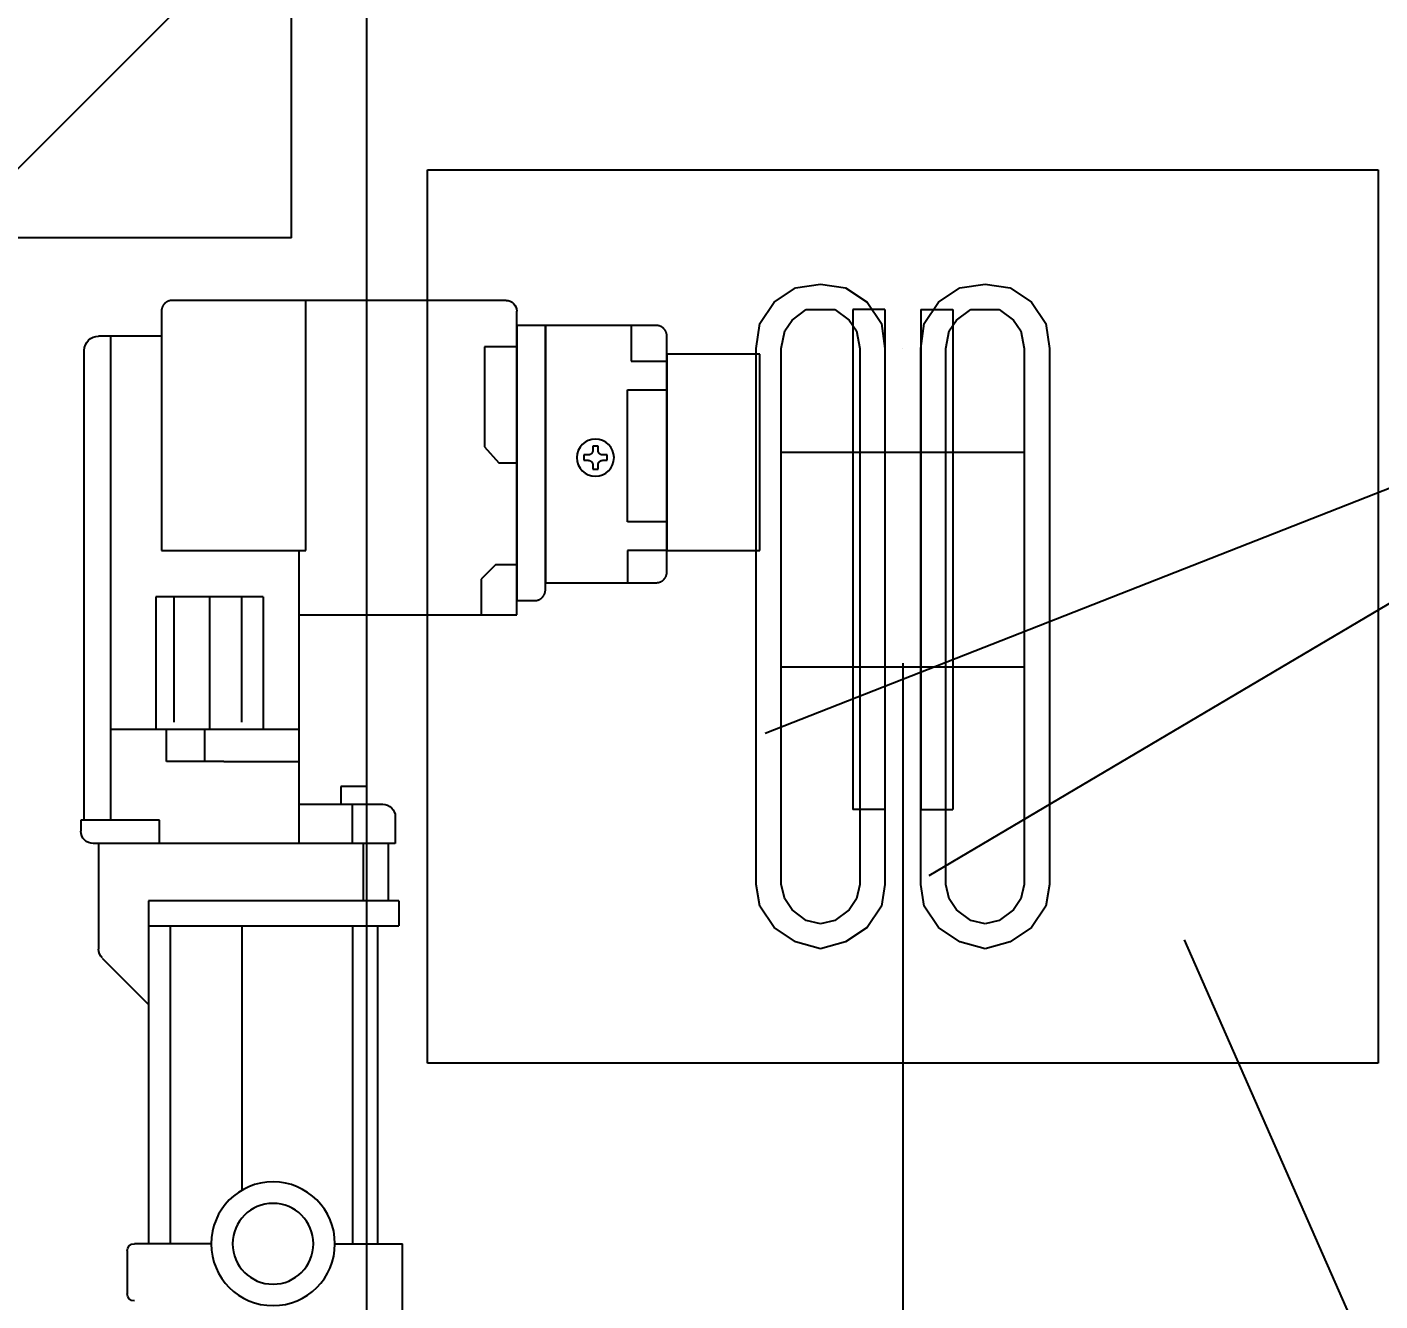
# Model space of a CAD drawing. Extents: x -668440 to 1010955, y -1678500 to 210463.
# Drawn here: x -466321 to -462536, y -1001698 to -998133 of the extents above; entities that cross this region are included whole.
import ezdxf

# ---------------------------------------------------------------- set-up
doc = ezdxf.new("R2010")
doc.units = 0
doc.header["$MEASUREMENT"] = 0
doc.layers.get('0').update_dxf_attribs({"color": 3, "linetype": 'CONTINUOUS'})
doc.layers.get('Defpoints').update_dxf_attribs({"color": 251, "linetype": 'CONTINUOUS'})
doc.layers.add('00_ADDL', color=253, linetype='CONTINUOUS', plot=False)
for name, color, linetype in [('_1-3_L-CS', 1, 'CONTINUOUS'), ('_5-6_GS-M', 6, 'CONTINUOUS'), ('BOLT', 4, 'CONTINUOUS'), ('cfhole_d', 7, 'CONTINUOUS'), ('cfr_d', 7, 'CONTINUOUS'), ('COL_H-300x300x10x15x13', 7, 'CONTINUOUS'), ('cwr_d', 7, 'CONTINUOUS'), ('standard2', 2, 'CONTINUOUS'), ('注記', 3, 'CONTINUOUS')]:
    doc.layers.add(name, color=color, linetype=linetype)
doc.styles.add('DRACAD', font='txt', dxfattribs={"width": 0.85, "bigfont": 'extfont2'})
doc.styles.get("Standard").update_dxf_attribs({"font": 'Osaka.ttc'})
doc.dimstyles.new('ISO-25', dxfattribs={"dimtxt": 2.5, "dimasz": 2.5, "dimexe": 1.25, "dimexo": 0.625, "dimtad": 1, "dimdec": 4, "dimdsep": 46, "dimtxsty": 'Standard', "dimcen": 2.5, "dimadec": 0, "dimazin": 0, "dimtfac": 1, "dimtdec": 4, "dimtmove": 0, "dimatfit": 3, "dimfxl": 1, "dimtolj": 1, "dimtzin": 0, "dimarcsym": 0})

# ---------------------------------------------------------------- blocks, each defined once
blk = doc.blocks.new('_ORIGIN')
at = {"color": 0, "linetype": 'ByBlock', "lineweight": -2}
blk.add_line((0, 0), (-1, 0), dxfattribs=at)
blk.add_circle((0, 0), 0.5, dxfattribs=at)
blk = doc.blocks.new('*D10667')
at = {"layer": '_5-6_GS-M', "color": 0, "lineweight": -2}
for p, q in [((-213726.97, -404548), (-213726.97, -405019.44)), ((-213456.92, -404616), (-213456.92, -405019.44)), ((-213506.92, -405018.19), (-213676.97, -405018.19))]:
    blk.add_line(p, q, dxfattribs=at)
at = {"layer": 'Defpoints', "color": 0}
for p in [(-213726.97, -404498), (-213456.92, -404566), (-213726.97, -405018.19)]:
    blk.add_point(p, dxfattribs=at)
at = {"layer": '_5-6_GS-M', "color": 0, "linetype": 'ByBlock', "lineweight": -2, "xscale": 50, "yscale": 50, "zscale": 50, "rotation": 180}
blk.add_blockref('_ORIGIN', (-213726.97, -405018.19), dxfattribs=at)
at = {"layer": '_5-6_GS-M', "color": 0, "linetype": 'ByBlock', "lineweight": -2, "xscale": 50, "yscale": 50, "zscale": 50}
blk.add_blockref('_ORIGIN', (-213456.92, -405018.19), dxfattribs=at)
at = {"layer": '_5-6_GS-M', "color": 0, "insert": (-213591.94, -404973.19), "char_height": 50, "attachment_point": 5, "style": 'DRACAD'}
blk.add_mtext('\\A1;270', dxfattribs=at)
blk = doc.blocks.new('TC01')
at = {"layer": '注記', "color": 4, "linetype": 'Continuous'}
for p, q in [((4888.06, 30085.63), (4946.06, 30085.63)), ((4944.06, 30085.63), (4981.47, 30085.63)), ((4944.06, 30015.63), (4944.06, 30085.63)), ((4981.47, 30085.63), (4981.54, 30085.63)), ((4981.54, 30085.63), (4981.62, 30085.62)), ((4981.62, 30085.62), (4981.69, 30085.62)), ((4981.69, 30085.62), (4981.77, 30085.61)), ((4981.77, 30085.61), (4981.84, 30085.6)), ((4981.84, 30085.6), (4981.91, 30085.59)), ((4981.91, 30085.59), (4981.98, 30085.58)), ((4981.98, 30085.58), (4982.06, 30085.57)), ((4982.06, 30085.57), (4982.13, 30085.55)), ((4982.13, 30085.55), (4982.2, 30085.54)), ((4982.2, 30085.54), (4982.27, 30085.52)), ((4982.27, 30085.52), (4982.34, 30085.5)), ((4982.34, 30085.5), (4982.41, 30085.48)), ((4982.41, 30085.48), (4982.48, 30085.45)), ((4982.48, 30085.45), (4982.55, 30085.43)), ((4982.55, 30085.43), (4982.62, 30085.4)), ((4982.62, 30085.4), (4982.69, 30085.37)), ((4885.06, 29997.63), (4885.06, 30082.63)), ((4982.69, 30085.37), (4982.75, 30085.34)), ((4982.75, 30085.34), (4982.82, 30085.31)), ((4982.82, 30085.31), (4982.89, 30085.27)), ((4982.89, 30085.27), (4982.95, 30085.24)), ((4982.95, 30085.24), (4983.01, 30085.2)), ((4983.01, 30085.2), (4983.08, 30085.16)), ((4983.08, 30085.16), (4983.14, 30085.12)), ((4983.14, 30085.12), (4983.2, 30085.08)), ((4983.2, 30085.08), (4983.26, 30085.04)), ((4983.26, 30085.04), (4983.32, 30084.99)), ((4983.32, 30084.99), (4983.37, 30084.95)), ((4983.37, 30084.95), (4983.43, 30084.9)), ((4983.43, 30084.9), (4983.49, 30084.85)), ((4983.49, 30084.85), (4983.54, 30084.8)), ((4983.54, 30084.8), (4983.59, 30084.75)), ((4983.59, 30084.75), (4983.64, 30084.69)), ((4983.64, 30084.69), (4983.69, 30084.64)), ((4983.69, 30084.64), (4983.74, 30084.59)), ((4983.74, 30084.59), (4983.79, 30084.53)), ((4983.79, 30084.53), (4983.84, 30084.47)), ((4983.84, 30084.47), (4983.88, 30084.41)), ((4983.88, 30084.41), (4983.92, 30084.35)), ((4983.92, 30084.35), (4983.97, 30084.29)), ((4983.97, 30084.29), (4984.01, 30084.23)), ((4984.01, 30084.23), (4984.04, 30084.17)), ((4984.04, 30084.17), (4984.08, 30084.1)), ((4984.08, 30084.1), (4984.12, 30084.04)), ((4984.12, 30084.04), (4984.15, 30083.97)), ((4984.15, 30083.97), (4984.18, 30083.91)), ((4984.18, 30083.91), (4984.21, 30083.84)), ((4984.21, 30083.84), (4984.24, 30083.77)), ((4984.24, 30083.77), (4984.27, 30083.71)), ((4984.27, 30083.71), (4984.3, 30083.64)), ((4984.3, 30083.64), (4984.32, 30083.57)), ((4984.32, 30083.57), (4984.34, 30083.5)), ((4984.34, 30083.5), (4984.36, 30083.43)), ((4984.36, 30083.43), (4984.38, 30083.35)), ((4984.38, 30083.35), (4984.4, 30083.28)), ((4984.4, 30083.28), (4984.41, 30083.21)), ((4984.41, 30083.21), (4984.43, 30083.14)), ((4984.43, 30083.14), (4984.44, 30083.07)), ((4984.44, 30083.07), (4984.45, 30082.99)), ((4984.45, 30082.99), (4984.46, 30082.92)), ((4984.46, 30082.92), (4984.46, 30082.85)), ((4984.46, 30082.85), (4984.47, 30082.77)), ((4984.47, 30082.77), (4984.47, 30082.7)), ((4984.47, 30082.7), (4984.47, 30082.63)), ((4984.47, 30082.63), (4984.47, 30015.63)), ((4843.99, 30077.8), (4844.04, 30077.85)), ((4844.04, 30077.85), (4844.1, 30077.9)), ((4844.1, 30077.9), (4844.15, 30077.95)), ((4844.15, 30077.95), (4844.21, 30077.99)), ((4844.21, 30077.99), (4844.27, 30078.04)), ((4844.27, 30078.04), (4844.33, 30078.08)), ((4844.33, 30078.08), (4844.39, 30078.12)), ((4844.39, 30078.12), (4844.45, 30078.16)), ((4844.45, 30078.16), (4844.51, 30078.2)), ((4844.51, 30078.2), (4844.58, 30078.24)), ((4844.58, 30078.24), (4844.64, 30078.27)), ((4844.64, 30078.27), (4844.71, 30078.31)), ((4844.71, 30078.31), (4844.77, 30078.34)), ((4844.77, 30078.34), (4844.84, 30078.37)), ((4844.84, 30078.37), (4844.91, 30078.4)), ((4844.91, 30078.4), (4844.98, 30078.43)), ((4844.98, 30078.43), (4845.05, 30078.45)), ((4845.05, 30078.45), (4845.12, 30078.48)), ((4845.12, 30078.48), (4845.19, 30078.5)), ((4845.19, 30078.5), (4845.26, 30078.52)), ((4845.26, 30078.52), (4845.33, 30078.54)), ((4845.33, 30078.54), (4845.4, 30078.55)), ((4845.4, 30078.55), (4845.47, 30078.57)), ((4845.47, 30078.57), (4845.54, 30078.58)), ((4845.54, 30078.58), (4845.62, 30078.59)), ((4845.62, 30078.59), (4845.69, 30078.6)), ((4845.69, 30078.6), (4845.76, 30078.61)), ((4845.76, 30078.61), (4845.84, 30078.62)), ((4845.84, 30078.62), (4845.91, 30078.62)), ((4845.91, 30078.62), (4845.98, 30078.63)), ((4845.98, 30078.63), (4846.06, 30078.63)), ((4846.06, 30078.63), (4877.06, 30078.63)), ((4853.06, 30078.63), (4853.06, 30068.63)), ((4877.06, 30078.63), (4877.06, 30006.63)), ((4877.06, 30078.63), (4885.06, 30078.63)), ((4877.06, 30004.63), (4877.06, 30078.63)), ((4885.06, 30078.63), (4885.06, 30001.63)), ((4843.06, 30075.85), (4843.07, 30075.92)), ((4843.06, 30075.77), (4843.06, 30075.85)), ((4843.06, 30075.7), (4843.06, 30075.77)), ((4843.06, 30075.63), (4843.06, 30075.7)), ((4843.06, 30042.63), (4843.06, 30075.63)), ((4843.07, 30075.92), (4843.08, 30075.99)), ((4843.08, 30075.99), (4843.09, 30076.07)), ((4843.09, 30076.07), (4843.1, 30076.14)), ((4843.1, 30076.14), (4843.11, 30076.21)), ((4843.11, 30076.21), (4843.13, 30076.28)), ((4843.13, 30076.28), (4843.15, 30076.35)), ((4843.15, 30076.35), (4843.17, 30076.43)), ((4843.17, 30076.43), (4843.19, 30076.5)), ((4843.19, 30076.5), (4843.21, 30076.57)), ((4843.21, 30076.57), (4843.23, 30076.64)), ((4843.23, 30076.64), (4843.26, 30076.71)), ((4843.26, 30076.71), (4843.28, 30076.77)), ((4843.28, 30076.77), (4843.31, 30076.84)), ((4843.31, 30076.84), (4843.34, 30076.91)), ((4843.34, 30076.91), (4843.38, 30076.97)), ((4843.38, 30076.97), (4843.41, 30077.04)), ((4843.41, 30077.04), (4843.45, 30077.1)), ((4843.45, 30077.1), (4843.48, 30077.17)), ((4843.48, 30077.17), (4843.52, 30077.23)), ((4843.52, 30077.23), (4843.56, 30077.29)), ((4843.56, 30077.29), (4843.6, 30077.35)), ((4843.6, 30077.35), (4843.65, 30077.41)), ((4843.65, 30077.41), (4843.69, 30077.47)), ((4843.69, 30077.47), (4843.74, 30077.53)), ((4843.74, 30077.53), (4843.78, 30077.59)), ((4843.78, 30077.59), (4843.83, 30077.64)), ((4843.83, 30077.64), (4843.88, 30077.69)), ((4843.88, 30077.69), (4843.93, 30077.75)), ((4843.93, 30077.75), (4843.99, 30077.8)), ((4984.47, 30075.63), (5002.06, 30075.63)), ((4998.76, 30075.63), (4998.76, 29940.13)), ((4817.06, 30070.63), (4843.06, 30070.63)), ((4817.06, 30015.63), (4817.06, 30070.63)), ((4843.06, 30070.63), (4843.06, 30015.63)), ((4885.06, 30072.63), (4894.06, 30072.63)), ((4894.06, 30072.63), (4894.06, 30044.63)), ((5006.06, 29940.13), (5006.06, 30071.63)), ((4853.06, 30068.63), (4843.06, 30068.63)), ((4854.06, 30060.63), (4843.06, 30060.63)), ((4854.06, 30023.63), (4854.06, 30060.63)), ((4862.31, 30044.88), (4863.81, 30044.88)), ((4862.31, 30043.63), (4862.31, 30044.88)), ((4863.81, 30044.88), (4863.81, 30043.63)), ((4894.06, 30044.63), (4890.06, 30040.13)), ((4843.06, 30009.63), (4843.06, 30042.63)), ((4859.81, 30040.88), (4859.81, 30042.38)), ((4859.81, 30042.38), (4861.06, 30042.38)), ((4861.06, 30040.88), (4859.81, 30040.88)), ((4861.06, 30042.38), (4861.09, 30042.38)), ((4861.09, 30040.88), (4861.06, 30040.88)), ((4861.09, 30042.38), (4861.12, 30042.38)), ((4861.12, 30040.88), (4861.09, 30040.88)), ((4861.12, 30042.38), (4861.15, 30042.38)), ((4861.15, 30040.87), (4861.12, 30040.88)), ((4861.15, 30042.38), (4861.18, 30042.38)), ((4861.18, 30040.87), (4861.15, 30040.87)), ((4861.18, 30042.38), (4861.21, 30042.39)), ((4861.21, 30040.87), (4861.18, 30040.87)), ((4861.21, 30042.39), (4861.24, 30042.39)), ((4861.24, 30040.86), (4861.21, 30040.87)), ((4861.24, 30042.39), (4861.27, 30042.39)), ((4861.27, 30040.86), (4861.24, 30040.86)), ((4861.27, 30042.39), (4861.3, 30042.4)), ((4861.3, 30040.85), (4861.27, 30040.86)), ((4861.3, 30042.4), (4861.33, 30042.41)), ((4861.33, 30040.85), (4861.3, 30040.85)), ((4861.33, 30042.41), (4861.36, 30042.41)), ((4861.36, 30040.84), (4861.33, 30040.85)), ((4861.36, 30042.41), (4861.39, 30042.42)), ((4861.39, 30040.83), (4861.36, 30040.84)), ((4861.39, 30042.42), (4861.42, 30042.43)), ((4861.42, 30040.82), (4861.39, 30040.83)), ((4861.42, 30042.43), (4861.45, 30042.44)), ((4861.45, 30040.81), (4861.42, 30040.82)), ((4861.45, 30042.44), (4861.48, 30042.45)), ((4861.48, 30040.8), (4861.45, 30040.81)), ((4861.48, 30042.45), (4861.51, 30042.46)), ((4861.51, 30040.79), (4861.48, 30040.8)), ((4861.51, 30042.46), (4861.53, 30042.47)), ((4861.53, 30040.78), (4861.51, 30040.79)), ((4861.53, 30042.47), (4861.56, 30042.48)), ((4861.56, 30040.77), (4861.53, 30040.78)), ((4861.56, 30042.48), (4861.59, 30042.5)), ((4861.59, 30040.76), (4861.56, 30040.77)), ((4861.59, 30042.5), (4861.62, 30042.51)), ((4861.62, 30040.74), (4861.59, 30040.76)), ((4861.62, 30042.51), (4861.65, 30042.52)), ((4861.65, 30040.73), (4861.62, 30040.74)), ((4861.65, 30042.52), (4861.67, 30042.54)), ((4861.67, 30040.71), (4861.65, 30040.73)), ((4861.67, 30042.54), (4861.7, 30042.55)), ((4861.7, 30040.7), (4861.67, 30040.71)), ((4861.7, 30042.55), (4861.73, 30042.57)), ((4861.73, 30040.68), (4861.7, 30040.7)), ((4861.73, 30042.57), (4861.75, 30042.59)), ((4861.75, 30040.67), (4861.73, 30040.68)), ((4861.75, 30042.59), (4861.78, 30042.6)), ((4861.78, 30040.65), (4861.75, 30040.67)), ((4861.78, 30042.6), (4861.8, 30042.62)), ((4861.8, 30040.63), (4861.78, 30040.65)), ((4861.8, 30042.62), (4861.83, 30042.64)), ((4861.83, 30040.61), (4861.8, 30040.63)), ((4861.83, 30042.64), (4861.85, 30042.66)), ((4861.85, 30040.59), (4861.83, 30040.61)), ((4861.85, 30042.66), (4861.87, 30042.68)), ((4861.87, 30040.57), (4861.85, 30040.59)), ((4861.87, 30042.68), (4861.9, 30042.7)), ((4861.9, 30040.55), (4861.87, 30040.57)), ((4861.9, 30042.7), (4861.92, 30042.72)), ((4861.92, 30040.53), (4861.9, 30040.55)), ((4861.92, 30042.72), (4861.94, 30042.74)), ((4861.94, 30040.51), (4861.92, 30040.53)), ((4861.94, 30042.74), (4861.96, 30042.76)), ((4861.96, 30040.49), (4861.94, 30040.51)), ((4861.96, 30042.76), (4861.98, 30042.79)), ((4861.98, 30040.47), (4861.96, 30040.49)), ((4861.98, 30042.79), (4862, 30042.81)), ((4862, 30040.44), (4861.98, 30040.47)), ((4862, 30042.81), (4862.02, 30042.83)), ((4862.02, 30040.42), (4862, 30040.44)), ((4862.02, 30042.83), (4862.04, 30042.86)), ((4862.04, 30040.4), (4862.02, 30040.42)), ((4862.04, 30042.86), (4862.06, 30042.88)), ((4862.06, 30040.37), (4862.04, 30040.4)), ((4862.06, 30042.88), (4862.08, 30042.91)), ((4862.08, 30040.35), (4862.06, 30040.37)), ((4862.08, 30042.91), (4862.1, 30042.93)), ((4862.1, 30040.32), (4862.08, 30040.35)), ((4862.1, 30042.93), (4862.11, 30042.96)), ((4862.11, 30040.3), (4862.1, 30040.32)), ((4862.11, 30042.96), (4862.13, 30042.98)), ((4862.13, 30040.27), (4862.11, 30040.3)), ((4862.13, 30042.98), (4862.14, 30043.01)), ((4862.14, 30040.24), (4862.13, 30040.27)), ((4862.14, 30043.01), (4862.16, 30043.04)), ((4862.16, 30040.22), (4862.14, 30040.24)), ((4862.16, 30043.04), (4862.17, 30043.06)), ((4862.17, 30040.19), (4862.16, 30040.22)), ((4862.17, 30043.06), (4862.19, 30043.09)), ((4862.19, 30040.16), (4862.17, 30040.19)), ((4862.19, 30043.09), (4862.2, 30043.12)), ((4862.2, 30040.13), (4862.19, 30040.16)), ((4862.2, 30043.12), (4862.21, 30043.15)), ((4862.21, 30040.1), (4862.2, 30040.13)), ((4862.21, 30043.15), (4862.22, 30043.18)), ((4862.22, 30040.08), (4862.21, 30040.1)), ((4862.22, 30043.18), (4862.23, 30043.21)), ((4862.23, 30040.05), (4862.22, 30040.08)), ((4862.23, 30043.21), (4862.24, 30043.23)), ((4862.24, 30040.02), (4862.23, 30040.05)), ((4862.24, 30043.23), (4862.25, 30043.26)), ((4862.25, 30039.99), (4862.24, 30040.02)), ((4862.25, 30043.26), (4862.26, 30043.29)), ((4862.26, 30039.96), (4862.25, 30039.99)), ((4862.26, 30043.29), (4862.27, 30043.32)), ((4862.27, 30043.32), (4862.28, 30043.35)), ((4862.28, 30043.38), (4862.29, 30043.41)), ((4862.28, 30043.35), (4862.28, 30043.38)), ((4862.29, 30043.44), (4862.3, 30043.47)), ((4862.29, 30043.41), (4862.29, 30043.44)), ((4862.3, 30043.53), (4862.31, 30043.57)), ((4862.3, 30043.5), (4862.3, 30043.53)), ((4862.3, 30043.47), (4862.3, 30043.5)), ((4862.31, 30043.6), (4862.31, 30043.63)), ((4862.31, 30043.57), (4862.31, 30043.6)), ((4863.81, 30043.63), (4863.81, 30043.6)), ((4863.81, 30043.6), (4863.81, 30043.57)), ((4863.81, 30043.57), (4863.81, 30043.53)), ((4863.81, 30043.53), (4863.81, 30043.5)), ((4863.81, 30043.5), (4863.82, 30043.47)), ((4863.82, 30043.47), (4863.82, 30043.44)), ((4863.82, 30043.44), (4863.82, 30043.41)), ((4863.82, 30043.41), (4863.83, 30043.38)), ((4863.83, 30043.38), (4863.84, 30043.35)), ((4863.84, 30043.35), (4863.84, 30043.32)), ((4863.84, 30043.32), (4863.85, 30043.29)), ((4863.85, 30043.29), (4863.86, 30043.26)), ((4863.86, 30039.99), (4863.85, 30039.96)), ((4863.86, 30043.26), (4863.87, 30043.23)), ((4863.87, 30040.02), (4863.86, 30039.99)), ((4863.87, 30043.23), (4863.88, 30043.21)), ((4863.88, 30040.05), (4863.87, 30040.02)), ((4863.88, 30043.21), (4863.89, 30043.18)), ((4863.89, 30040.08), (4863.88, 30040.05)), ((4863.89, 30043.18), (4863.9, 30043.15)), ((4863.9, 30040.1), (4863.89, 30040.08)), ((4863.9, 30043.15), (4863.91, 30043.12)), ((4863.91, 30040.13), (4863.9, 30040.1)), ((4863.91, 30043.12), (4863.93, 30043.09)), ((4863.93, 30040.16), (4863.91, 30040.13)), ((4863.93, 30043.09), (4863.94, 30043.06)), ((4863.94, 30040.19), (4863.93, 30040.16)), ((4863.94, 30043.06), (4863.95, 30043.04)), ((4863.95, 30040.22), (4863.94, 30040.19)), ((4863.95, 30043.04), (4863.97, 30043.01)), ((4863.97, 30040.24), (4863.95, 30040.22)), ((4863.97, 30043.01), (4863.98, 30042.98)), ((4863.98, 30040.27), (4863.97, 30040.24)), ((4863.98, 30042.98), (4864, 30042.96)), ((4864, 30040.3), (4863.98, 30040.27)), ((4864, 30042.96), (4864.02, 30042.93)), ((4864.02, 30040.32), (4864, 30040.3)), ((4864.02, 30042.93), (4864.03, 30042.91)), ((4864.03, 30040.35), (4864.02, 30040.32)), ((4864.03, 30042.91), (4864.05, 30042.88)), ((4864.05, 30040.37), (4864.03, 30040.35)), ((4864.05, 30042.88), (4864.07, 30042.86)), ((4864.07, 30040.4), (4864.05, 30040.37)), ((4864.07, 30042.86), (4864.09, 30042.83)), ((4864.09, 30040.42), (4864.07, 30040.4)), ((4864.09, 30042.83), (4864.11, 30042.81)), ((4864.11, 30040.44), (4864.09, 30040.42)), ((4864.11, 30042.81), (4864.13, 30042.79)), ((4864.13, 30040.47), (4864.11, 30040.44)), ((4864.13, 30042.79), (4864.15, 30042.76)), ((4864.15, 30040.49), (4864.13, 30040.47)), ((4864.15, 30042.76), (4864.17, 30042.74)), ((4864.17, 30040.51), (4864.15, 30040.49)), ((4864.17, 30042.74), (4864.19, 30042.72)), ((4864.19, 30040.53), (4864.17, 30040.51)), ((4864.19, 30042.72), (4864.22, 30042.7)), ((4864.22, 30040.55), (4864.19, 30040.53)), ((4864.22, 30042.7), (4864.24, 30042.68)), ((4864.24, 30040.57), (4864.22, 30040.55)), ((4864.24, 30042.68), (4864.26, 30042.66)), ((4864.26, 30040.59), (4864.24, 30040.57)), ((4864.26, 30042.66), (4864.29, 30042.64)), ((4864.29, 30040.61), (4864.26, 30040.59)), ((4864.29, 30042.64), (4864.31, 30042.62)), ((4864.31, 30040.63), (4864.29, 30040.61)), ((4864.31, 30042.62), (4864.34, 30042.6)), ((4864.34, 30040.65), (4864.31, 30040.63)), ((4864.34, 30042.6), (4864.36, 30042.59)), ((4864.36, 30040.67), (4864.34, 30040.65)), ((4864.36, 30042.59), (4864.39, 30042.57)), ((4864.39, 30040.68), (4864.36, 30040.67)), ((4864.39, 30042.57), (4864.41, 30042.55)), ((4864.41, 30040.7), (4864.39, 30040.68)), ((4864.41, 30042.55), (4864.44, 30042.54)), ((4864.44, 30040.71), (4864.41, 30040.7)), ((4864.44, 30042.54), (4864.47, 30042.52)), ((4864.47, 30040.73), (4864.44, 30040.71)), ((4864.47, 30042.52), (4864.49, 30042.51)), ((4864.49, 30040.74), (4864.47, 30040.73)), ((4864.49, 30042.51), (4864.52, 30042.5)), ((4864.52, 30040.76), (4864.49, 30040.74)), ((4864.52, 30042.5), (4864.55, 30042.48)), ((4864.55, 30040.77), (4864.52, 30040.76)), ((4864.55, 30042.48), (4864.58, 30042.47)), ((4864.58, 30040.78), (4864.55, 30040.77)), ((4864.58, 30042.47), (4864.61, 30042.46)), ((4864.61, 30040.79), (4864.58, 30040.78)), ((4864.61, 30042.46), (4864.64, 30042.45)), ((4864.64, 30040.8), (4864.61, 30040.79)), ((4864.64, 30042.45), (4864.66, 30042.44)), ((4864.66, 30040.81), (4864.64, 30040.8)), ((4864.66, 30042.44), (4864.69, 30042.43)), ((4864.69, 30040.82), (4864.66, 30040.81)), ((4864.69, 30042.43), (4864.72, 30042.42)), ((4864.72, 30040.83), (4864.69, 30040.82)), ((4864.72, 30042.42), (4864.75, 30042.41)), ((4864.75, 30040.84), (4864.72, 30040.83)), ((4864.75, 30042.41), (4864.78, 30042.41)), ((4864.78, 30040.85), (4864.75, 30040.84)), ((4864.78, 30042.41), (4864.81, 30042.4)), ((4864.81, 30040.85), (4864.78, 30040.85)), ((4864.81, 30042.4), (4864.84, 30042.39)), ((4864.84, 30040.86), (4864.81, 30040.85)), ((4864.84, 30042.39), (4864.87, 30042.39)), ((4864.87, 30040.86), (4864.84, 30040.86)), ((4864.87, 30042.39), (4864.9, 30042.39)), ((4864.9, 30040.87), (4864.87, 30040.86)), ((4864.9, 30042.39), (4864.93, 30042.38)), ((4864.93, 30040.87), (4864.9, 30040.87)), ((4864.93, 30042.38), (4864.96, 30042.38)), ((4864.96, 30040.87), (4864.93, 30040.87)), ((4864.96, 30042.38), (4865, 30042.38)), ((4865, 30040.88), (4864.96, 30040.87)), ((4865, 30042.38), (4865.03, 30042.38)), ((4865.03, 30040.88), (4865, 30040.88)), ((4865.03, 30042.38), (4865.06, 30042.38)), ((4865.06, 30040.88), (4865.03, 30040.88)), ((4865.06, 30042.38), (4866.31, 30042.38)), ((4866.31, 30040.88), (4865.06, 30040.88)), ((4866.31, 30042.38), (4866.31, 30040.88)), ((4890.06, 30040.13), (4885.06, 30040.13)), ((4862.27, 30039.93), (4862.26, 30039.96)), ((4862.28, 30039.9), (4862.27, 30039.93)), ((4862.28, 30039.87), (4862.28, 30039.9)), ((4862.29, 30039.84), (4862.28, 30039.87)), ((4862.29, 30039.81), (4862.29, 30039.84)), ((4862.3, 30039.78), (4862.29, 30039.81)), ((4862.3, 30039.75), (4862.3, 30039.78)), ((4862.3, 30039.72), (4862.3, 30039.75)), ((4862.31, 30039.69), (4862.3, 30039.72)), ((4862.31, 30039.66), (4862.31, 30039.69)), ((4862.31, 30039.63), (4862.31, 30039.66)), ((4862.31, 30038.38), (4862.31, 30039.63)), ((4863.81, 30038.38), (4862.31, 30038.38)), ((4863.82, 30039.78), (4863.81, 30039.75)), ((4863.81, 30039.75), (4863.81, 30039.72)), ((4863.81, 30039.72), (4863.81, 30039.69)), ((4863.81, 30039.69), (4863.81, 30039.66)), ((4863.81, 30039.66), (4863.81, 30039.63)), ((4863.81, 30039.63), (4863.81, 30038.38)), ((4863.83, 30039.87), (4863.82, 30039.84)), ((4863.82, 30039.84), (4863.82, 30039.81)), ((4863.82, 30039.81), (4863.82, 30039.78)), ((4863.84, 30039.9), (4863.83, 30039.87)), ((4863.85, 30039.96), (4863.84, 30039.93)), ((4863.84, 30039.93), (4863.84, 30039.9)), ((4843.06, 30023.63), (4854.06, 30023.63)), ((4843.06, 30015.63), (4817.06, 30015.63)), ((4843.06, 30015.63), (4854.06, 30015.63)), ((4854.06, 30015.63), (4854.06, 30006.63)), ((4984.47, 30015.63), (4944.06, 30015.63)), ((4946.06, 30015.63), (4946.06, 29997.63)), ((4885.06, 30011.63), (4891.06, 30011.63)), ((4891.06, 30011.63), (4895.06, 30007.63)), ((4843.06, 30009.55), (4843.06, 30009.63)), ((4843.06, 30009.48), (4843.06, 30009.55)), ((4843.06, 30009.41), (4843.06, 30009.48)), ((4843.07, 30009.33), (4843.06, 30009.41)), ((4843.08, 30009.26), (4843.07, 30009.33)), ((4843.09, 30009.19), (4843.08, 30009.26)), ((4843.1, 30009.11), (4843.09, 30009.19)), ((4843.11, 30009.04), (4843.1, 30009.11)), ((4843.13, 30008.97), (4843.11, 30009.04)), ((4843.15, 30008.9), (4843.13, 30008.97)), ((4843.17, 30008.83), (4843.15, 30008.9)), ((4843.19, 30008.76), (4843.17, 30008.83)), ((4843.21, 30008.69), (4843.19, 30008.76)), ((4843.23, 30008.62), (4843.21, 30008.69)), ((4843.26, 30008.55), (4843.23, 30008.62)), ((4843.28, 30008.48), (4843.26, 30008.55)), ((4843.31, 30008.41), (4843.28, 30008.48)), ((4843.34, 30008.34), (4843.31, 30008.41)), ((4843.38, 30008.28), (4843.34, 30008.34)), ((4843.41, 30008.21), (4843.38, 30008.28)), ((4843.45, 30008.15), (4843.41, 30008.21)), ((4843.48, 30008.08), (4843.45, 30008.15)), ((4843.52, 30008.02), (4843.48, 30008.08)), ((4843.56, 30007.96), (4843.52, 30008.02)), ((4843.6, 30007.9), (4843.56, 30007.96)), ((4843.65, 30007.84), (4843.6, 30007.9)), ((4843.69, 30007.78), (4843.65, 30007.84)), ((4843.74, 30007.72), (4843.69, 30007.78)), ((4843.78, 30007.67), (4843.74, 30007.72)), ((4843.83, 30007.61), (4843.78, 30007.67)), ((4843.88, 30007.56), (4843.83, 30007.61)), ((4843.93, 30007.51), (4843.88, 30007.56)), ((4843.99, 30007.45), (4843.93, 30007.51)), ((4844.04, 30007.4), (4843.99, 30007.45)), ((4844.1, 30007.36), (4844.04, 30007.4)), ((4844.15, 30007.31), (4844.1, 30007.36)), ((4844.21, 30007.26), (4844.15, 30007.31)), ((4844.27, 30007.22), (4844.21, 30007.26)), ((4844.33, 30007.17), (4844.27, 30007.22)), ((4844.39, 30007.13), (4844.33, 30007.17)), ((4844.45, 30007.09), (4844.39, 30007.13)), ((4844.51, 30007.05), (4844.45, 30007.09)), ((4844.58, 30007.02), (4844.51, 30007.05)), ((4844.64, 30006.98), (4844.58, 30007.02)), ((4844.71, 30006.95), (4844.64, 30006.98)), ((4844.77, 30006.91), (4844.71, 30006.95)), ((4844.84, 30006.88), (4844.77, 30006.91)), ((4844.91, 30006.85), (4844.84, 30006.88)), ((4844.98, 30006.83), (4844.91, 30006.85)), ((4845.05, 30006.8), (4844.98, 30006.83)), ((4845.12, 30006.78), (4845.05, 30006.8)), ((4845.19, 30006.76), (4845.12, 30006.78)), ((4845.26, 30006.74), (4845.19, 30006.76)), ((4845.33, 30006.72), (4845.26, 30006.74)), ((4845.4, 30006.7), (4845.33, 30006.72)), ((4845.47, 30006.68), (4845.4, 30006.7)), ((4845.54, 30006.67), (4845.47, 30006.68)), ((4845.62, 30006.66), (4845.54, 30006.67)), ((4845.69, 30006.65), (4845.62, 30006.66)), ((4845.76, 30006.64), (4845.69, 30006.65)), ((4845.84, 30006.63), (4845.76, 30006.64)), ((4845.91, 30006.63), (4845.84, 30006.63)), ((4845.98, 30006.63), (4845.91, 30006.63)), ((4846.06, 30006.63), (4845.98, 30006.63)), ((4877.06, 30006.63), (4846.06, 30006.63)), ((4895.06, 30007.63), (4895.06, 29997.63)), ((4877.06, 30004.55), (4877.06, 30004.63)), ((4877.06, 30004.48), (4877.06, 30004.55)), ((4877.06, 30004.41), (4877.06, 30004.48)), ((4877.07, 30004.33), (4877.06, 30004.41)), ((4877.08, 30004.26), (4877.07, 30004.33)), ((4877.09, 30004.19), (4877.08, 30004.26)), ((4877.1, 30004.11), (4877.09, 30004.19)), ((4877.11, 30004.04), (4877.1, 30004.11)), ((4877.13, 30003.97), (4877.11, 30004.04)), ((4877.15, 30003.9), (4877.13, 30003.97)), ((4877.17, 30003.83), (4877.15, 30003.9)), ((4877.19, 30003.76), (4877.17, 30003.83)), ((4877.21, 30003.69), (4877.19, 30003.76)), ((4877.23, 30003.62), (4877.21, 30003.69)), ((4877.26, 30003.55), (4877.23, 30003.62)), ((4877.28, 30003.48), (4877.26, 30003.55)), ((4877.31, 30003.41), (4877.28, 30003.48)), ((4877.34, 30003.34), (4877.31, 30003.41)), ((4877.38, 30003.28), (4877.34, 30003.34)), ((4877.41, 30003.21), (4877.38, 30003.28)), ((4877.45, 30003.15), (4877.41, 30003.21)), ((4877.48, 30003.08), (4877.45, 30003.15)), ((4877.52, 30003.02), (4877.48, 30003.08)), ((4877.56, 30002.96), (4877.52, 30003.02)), ((4877.6, 30002.9), (4877.56, 30002.96)), ((4877.65, 30002.84), (4877.6, 30002.9)), ((4877.69, 30002.78), (4877.65, 30002.84)), ((4877.74, 30002.72), (4877.69, 30002.78)), ((4877.78, 30002.67), (4877.74, 30002.72)), ((4877.83, 30002.61), (4877.78, 30002.67)), ((4877.88, 30002.56), (4877.83, 30002.61)), ((4877.93, 30002.51), (4877.88, 30002.56)), ((4877.99, 30002.45), (4877.93, 30002.51)), ((4878.04, 30002.4), (4877.99, 30002.45)), ((4878.1, 30002.36), (4878.04, 30002.4)), ((4878.15, 30002.31), (4878.1, 30002.36)), ((4878.21, 30002.26), (4878.15, 30002.31)), ((4878.27, 30002.22), (4878.21, 30002.26)), ((4878.33, 30002.17), (4878.27, 30002.22)), ((4878.39, 30002.13), (4878.33, 30002.17)), ((4878.45, 30002.09), (4878.39, 30002.13)), ((4956.06, 30002.63), (4986.06, 30002.63)), ((4956.06, 30002.63), (4956.06, 29965.63)), ((4962.06, 30002.63), (4962.06, 29967.63)), ((4971.06, 30002.63), (4971.06, 29965.63)), ((4981.06, 30002.63), (4981.06, 29967.63)), ((4986.06, 30002.63), (4986.06, 29965.63)), ((4878.51, 30002.05), (4878.45, 30002.09)), ((4878.58, 30002.02), (4878.51, 30002.05)), ((4878.64, 30001.98), (4878.58, 30002.02)), ((4878.71, 30001.95), (4878.64, 30001.98)), ((4878.77, 30001.91), (4878.71, 30001.95)), ((4878.84, 30001.88), (4878.77, 30001.91)), ((4878.91, 30001.85), (4878.84, 30001.88)), ((4878.98, 30001.83), (4878.91, 30001.85)), ((4879.05, 30001.8), (4878.98, 30001.83)), ((4879.12, 30001.78), (4879.05, 30001.8)), ((4879.19, 30001.76), (4879.12, 30001.78)), ((4879.26, 30001.74), (4879.19, 30001.76)), ((4879.33, 30001.72), (4879.26, 30001.74)), ((4879.4, 30001.7), (4879.33, 30001.72)), ((4879.47, 30001.68), (4879.4, 30001.7)), ((4879.54, 30001.67), (4879.47, 30001.68)), ((4879.62, 30001.66), (4879.54, 30001.67)), ((4879.69, 30001.65), (4879.62, 30001.66)), ((4879.76, 30001.64), (4879.69, 30001.65)), ((4879.84, 30001.63), (4879.76, 30001.64)), ((4879.91, 30001.63), (4879.84, 30001.63)), ((4879.98, 30001.63), (4879.91, 30001.63)), ((4880.06, 30001.63), (4879.98, 30001.63)), ((4885.06, 30001.63), (4880.06, 30001.63)), ((4946.06, 29997.63), (4885.06, 29997.63)), ((4946.06, 29997.63), (4946.06, 29933.63)), ((4998.76, 29965.63), (4946.06, 29965.63)), ((4972.41, 29965.63), (4972.41, 29956.63)), ((4983.06, 29956.63), (4983.06, 29965.63)), ((4967.06, 29956.63), (4946.06, 29956.63)), ((4967.06, 29956.63), (4983.06, 29956.63)), ((4927.06, 29949.63), (4934.31, 29949.63)), ((4927.06, 29944.63), (4927.06, 29949.63)), ((4934.31, 29949.63), (4934.31, 29944.63)), ((4946.06, 29944.63), (4922.56, 29944.63)), ((4934.31, 29944.63), (4927.06, 29944.63)), ((4931.06, 29933.63), (4931.06, 29944.63)), ((4919.06, 29941.13), (4919.06, 29933.63)), ((4985.06, 29933.63), (4985.06, 29940.13)), ((4985.06, 29940.13), (5007.06, 29940.13)), ((5007.06, 29940.13), (5007.06, 29937.13)), ((4919.06, 29933.63), (4985.06, 29933.63)), ((4921.06, 29933.63), (4921.06, 29917.63)), ((4928.06, 29933.63), (4928.06, 29917.63)), ((4985.06, 29933.63), (5003.56, 29933.63)), ((5002.06, 29933.63), (5002.06, 29904.08)), ((4918.06, 29917.63), (4988.06, 29917.63)), ((4918.06, 29917.63), (4918.06, 29910.63)), ((4988.06, 29917.63), (4988.06, 29910.63)), ((4988.06, 29910.63), (4918.06, 29910.63)), ((4924.06, 29910.63), (4924.06, 29821.63)), ((4931.06, 29910.63), (4931.06, 29821.63)), ((4961.92, 29836.63), (4961.92, 29910.63)), ((4982.06, 29910.63), (4982.06, 29821.63)), ((4988.06, 29910.63), (4988.06, 29821.63)), ((5001.03, 29901.6), (4988.06, 29888.63)), ((4936.06, 29821.63), (4917.06, 29821.63)), ((4917.06, 29801.63), (4917.06, 29821.63)), ((4970.58, 29821.63), (4992.06, 29821.63)), ((4994.06, 29819.63), (4994.06, 29807.63))]:
    blk.add_line(p, q, dxfattribs=at)
for centre, radius in [((4863.06, 30041.63), 5.2), ((4953.26, 29821.63), 17.32), ((4953.26, 29821.63), 11.31)]:
    blk.add_circle(centre, radius, dxfattribs=at)
for centre, radius, start, end in [((4888.06, 30082.63), 3, 90, 180), ((5002.06, 30071.63), 4, 0, 90), ((4922.56, 29941.13), 3.5, 90, 180), ((5003.56, 29937.13), 3.5, 270, 0), ((4998.56, 29904.08), 3.5, 314.9999, 0), ((4992.06, 29819.63), 2, 0, 90), ((4992.06, 29807.63), 2, 270, 0)]:
    blk.add_arc(centre, radius, start, end, dxfattribs=at)
blk = doc.blocks.new('剛接合部C1Y')
at = {"layer": '00_ADDL'}
blk.add_line((-212556.92413, -403330, 40), (-214356.92413, -405130, 40), dxfattribs=at)
at = {"layer": '_1-3_L-CS', "transparency": 33554661}
for p, q in [((-213294.39279, -404556.75771, 40), (-213495.42413, -404635.67052, 40)), ((-213449.57118, -404675.40226, 40), (-213248.87943, -404556.75771, 40))]:
    blk.add_line(p, q, dxfattribs=at)
at = {"layer": '_1-3_L-CS'}
blk.add_line((-213378.20452, -404693.45425, 40), (-213298.10896, -404875.392, 40), dxfattribs=at)
at = {"layer": '_5-6_GS-M'}
for q in [(-213627.92413, -403932, 40), (-213716.96552, -404497, 40)]:
    blk.add_line((-213627.92413, -404497, 40), q, dxfattribs=at)
at = {"layer": 'BOLT'}
for p, q in [((-213490.92413, -404557, 40), (-213422.92413, -404557, 40)), ((-213490.92413, -404617, 40), (-213422.92413, -404617, 40))]:
    blk.add_line(p, q, dxfattribs=at)
at = {"layer": 'cfhole_d'}
for p, q in [((-213487.92413, -404520, 40), (-213483.92413, -404517, 40)), ((-213483.92413, -404517, 40), (-213475.92413, -404517, 40)), ((-213475.92413, -404517, 40), (-213471.92413, -404520, 40)), ((-213441.92413, -404520, 40), (-213437.92413, -404517, 40)), ((-213437.92413, -404517, 40), (-213429.92413, -404517, 40)), ((-213429.92413, -404517, 40), (-213425.92413, -404520, 40)), ((-213489.92413, -404523, 40), (-213487.92413, -404520, 40)), ((-213471.92413, -404520, 40), (-213469.92413, -404523, 40)), ((-213443.92413, -404523, 40), (-213441.92413, -404520, 40)), ((-213425.92413, -404520, 40), (-213423.92413, -404523, 40)), ((-213490.92413, -404528, 40), (-213489.92413, -404523, 40)), ((-213469.92413, -404523, 40), (-213468.92413, -404528, 40)), ((-213444.92413, -404528, 40), (-213443.92413, -404523, 40)), ((-213423.92413, -404523, 40), (-213422.92413, -404528, 40)), ((-213490.92413, -404678, 40), (-213490.92413, -404528, 40)), ((-213468.92413, -404528, 40), (-213468.92413, -404678, 40)), ((-213444.92413, -404678, 40), (-213444.92413, -404528, 40)), ((-213422.92413, -404528, 40), (-213422.92413, -404678, 40)), ((-213489.92413, -404682, 40), (-213490.92413, -404678, 40)), ((-213468.92413, -404678, 40), (-213469.92413, -404682, 40)), ((-213443.92413, -404682, 40), (-213444.92413, -404678, 40)), ((-213422.92413, -404678, 40), (-213423.92413, -404682, 40)), ((-213487.92413, -404685, 40), (-213489.92413, -404682, 40)), ((-213469.92413, -404682, 40), (-213471.92413, -404685, 40)), ((-213441.92413, -404685, 40), (-213443.92413, -404682, 40)), ((-213423.92413, -404682, 40), (-213425.92413, -404685, 40)), ((-213483.92413, -404688, 40), (-213487.92413, -404685, 40)), ((-213471.92413, -404685, 40), (-213475.92413, -404688, 40)), ((-213437.92413, -404688, 40), (-213441.92413, -404685, 40)), ((-213425.92413, -404685, 40), (-213429.92413, -404688, 40)), ((-213479.92413, -404689, 40), (-213483.92413, -404688, 40)), ((-213475.92413, -404688, 40), (-213479.92413, -404689, 40)), ((-213433.92413, -404689, 40), (-213437.92413, -404688, 40)), ((-213429.92413, -404688, 40), (-213433.92413, -404689, 40))]:
    blk.add_line(p, q, dxfattribs=at)
at = {"layer": 'cfr_d'}
for p, q in [((-213589.92413, -404728, 40), (-213589.92413, -404478, 40)), ((-213589.92413, -404478, 40), (-213323.92413, -404478, 40)), ((-213323.92413, -404478, 40), (-213323.92413, -404728, 40)), ((-213486.92413, -404511, 40), (-213479.92413, -404510, 40)), ((-213479.92413, -404510, 40), (-213472.92413, -404511, 40)), ((-213440.92413, -404511, 40), (-213433.92413, -404510, 40)), ((-213433.92413, -404510, 40), (-213426.92413, -404511, 40)), ((-213492.92413, -404515, 40), (-213486.92413, -404511, 40)), ((-213472.92413, -404511, 40), (-213466.92413, -404515, 40)), ((-213446.92413, -404515, 40), (-213440.92413, -404511, 40)), ((-213426.92413, -404511, 40), (-213420.92413, -404515, 40)), ((-213496.92413, -404521, 40), (-213492.92413, -404515, 40)), ((-213466.92413, -404515, 40), (-213462.92413, -404521, 40)), ((-213450.92413, -404521, 40), (-213446.92413, -404515, 40)), ((-213420.92413, -404515, 40), (-213416.92413, -404521, 40)), ((-213497.92413, -404528, 40), (-213496.92413, -404521, 40)), ((-213462.92413, -404521, 40), (-213461.92413, -404528, 40)), ((-213451.92413, -404528, 40), (-213450.92413, -404521, 40)), ((-213416.92413, -404521, 40), (-213415.92413, -404528, 40)), ((-213497.92413, -404678, 40), (-213497.92413, -404528, 40)), ((-213461.92413, -404528, 40), (-213461.92413, -404678, 40)), ((-213451.92413, -404678, 40), (-213451.92413, -404528, 40)), ((-213415.92413, -404528, 40), (-213415.92413, -404678, 40)), ((-213496.92413, -404684, 40), (-213497.92413, -404678, 40)), ((-213461.92413, -404678, 40), (-213462.92413, -404684, 40)), ((-213450.92413, -404684, 40), (-213451.92413, -404678, 40)), ((-213415.92413, -404678, 40), (-213416.92413, -404684, 40)), ((-213492.92413, -404690, 40), (-213496.92413, -404684, 40)), ((-213462.92413, -404684, 40), (-213466.92413, -404690, 40)), ((-213446.92413, -404690, 40), (-213450.92413, -404684, 40)), ((-213416.92413, -404684, 40), (-213420.92413, -404690, 40)), ((-213486.92413, -404694, 40), (-213492.92413, -404690, 40)), ((-213466.92413, -404690, 40), (-213472.92413, -404694, 40)), ((-213440.92413, -404694, 40), (-213446.92413, -404690, 40)), ((-213420.92413, -404690, 40), (-213426.92413, -404694, 40)), ((-213479.92413, -404696, 40), (-213486.92413, -404694, 40)), ((-213472.92413, -404694, 40), (-213479.92413, -404696, 40)), ((-213433.92413, -404696, 40), (-213440.92413, -404694, 40)), ((-213426.92413, -404694, 40), (-213433.92413, -404696, 40)), ((-213323.92413, -404728, 40), (-213589.92413, -404728, 40))]:
    blk.add_line(p, q, dxfattribs=at)
at = {"layer": 'COL_H-300x300x10x15x13'}
blk.add_line((-213606.92413, -405130, 40), (-213606.92413, -403932, 40), dxfattribs=at)
at = {"layer": 'cwr_d'}
for p, q in [((-213461.92413, -404517, 40), (-213470.92413, -404517, 40)), ((-213470.92413, -404517, 40), (-213470.92413, -404657, 40)), ((-213461.92413, -404517, 40), (-213461.92413, -404657, 40)), ((-213451.92413, -404517, 40), (-213442.92413, -404517, 40)), ((-213451.92413, -404517, 40), (-213451.92413, -404657, 40)), ((-213442.92413, -404517, 40), (-213442.92413, -404657, 40)), ((-213461.92413, -404657, 40), (-213470.92413, -404657, 40)), ((-213451.92413, -404657, 40), (-213442.92413, -404657, 40))]:
    blk.add_line(p, q, dxfattribs=at)
at = {"layer": 'standard2'}
blk.add_line((-213456.92413, -404528, 40), (-213456.92413, -404528, 40), dxfattribs=at)
at = {"xscale": -1}
blk.add_blockref('TC01', (-208679.86759, -434600.12656, 40), dxfattribs=at)
at = {"layer": '_5-6_GS-M'}
dim = blk.add_linear_dim(base=(-213726.96552, -405018.19328, 40), p1=(-213456.92413, -404566, 40), p2=(-213726.96552, -404498, 40), dimstyle='ISO-25', override={"dimtxt": 50, "dimasz": 50, "dimexo": 50, "dimgap": 20, "dimdec": 0, "dimtxsty": 'DRACAD', "dimblk1": 'ORIGIN', "dimblk2": 'ORIGIN', "dimsah": 1}, dxfattribs=at)
dim.commit()
dim.dimension.update_dxf_attribs({"geometry": '*D10667', "text_midpoint": (-213591.94482, -405018.19328, 40), "dimtype": 160})

msp = doc.modelspace()

# ---------------------------------------------------------------- block references
at = {"xscale": 10, "yscale": 10, "zscale": 10}
msp.add_blockref('剛接合部C1Y', (1670698.6842, 3046247.35843, 5600), dxfattribs=at)

doc.saveas('drawing.dxf')
